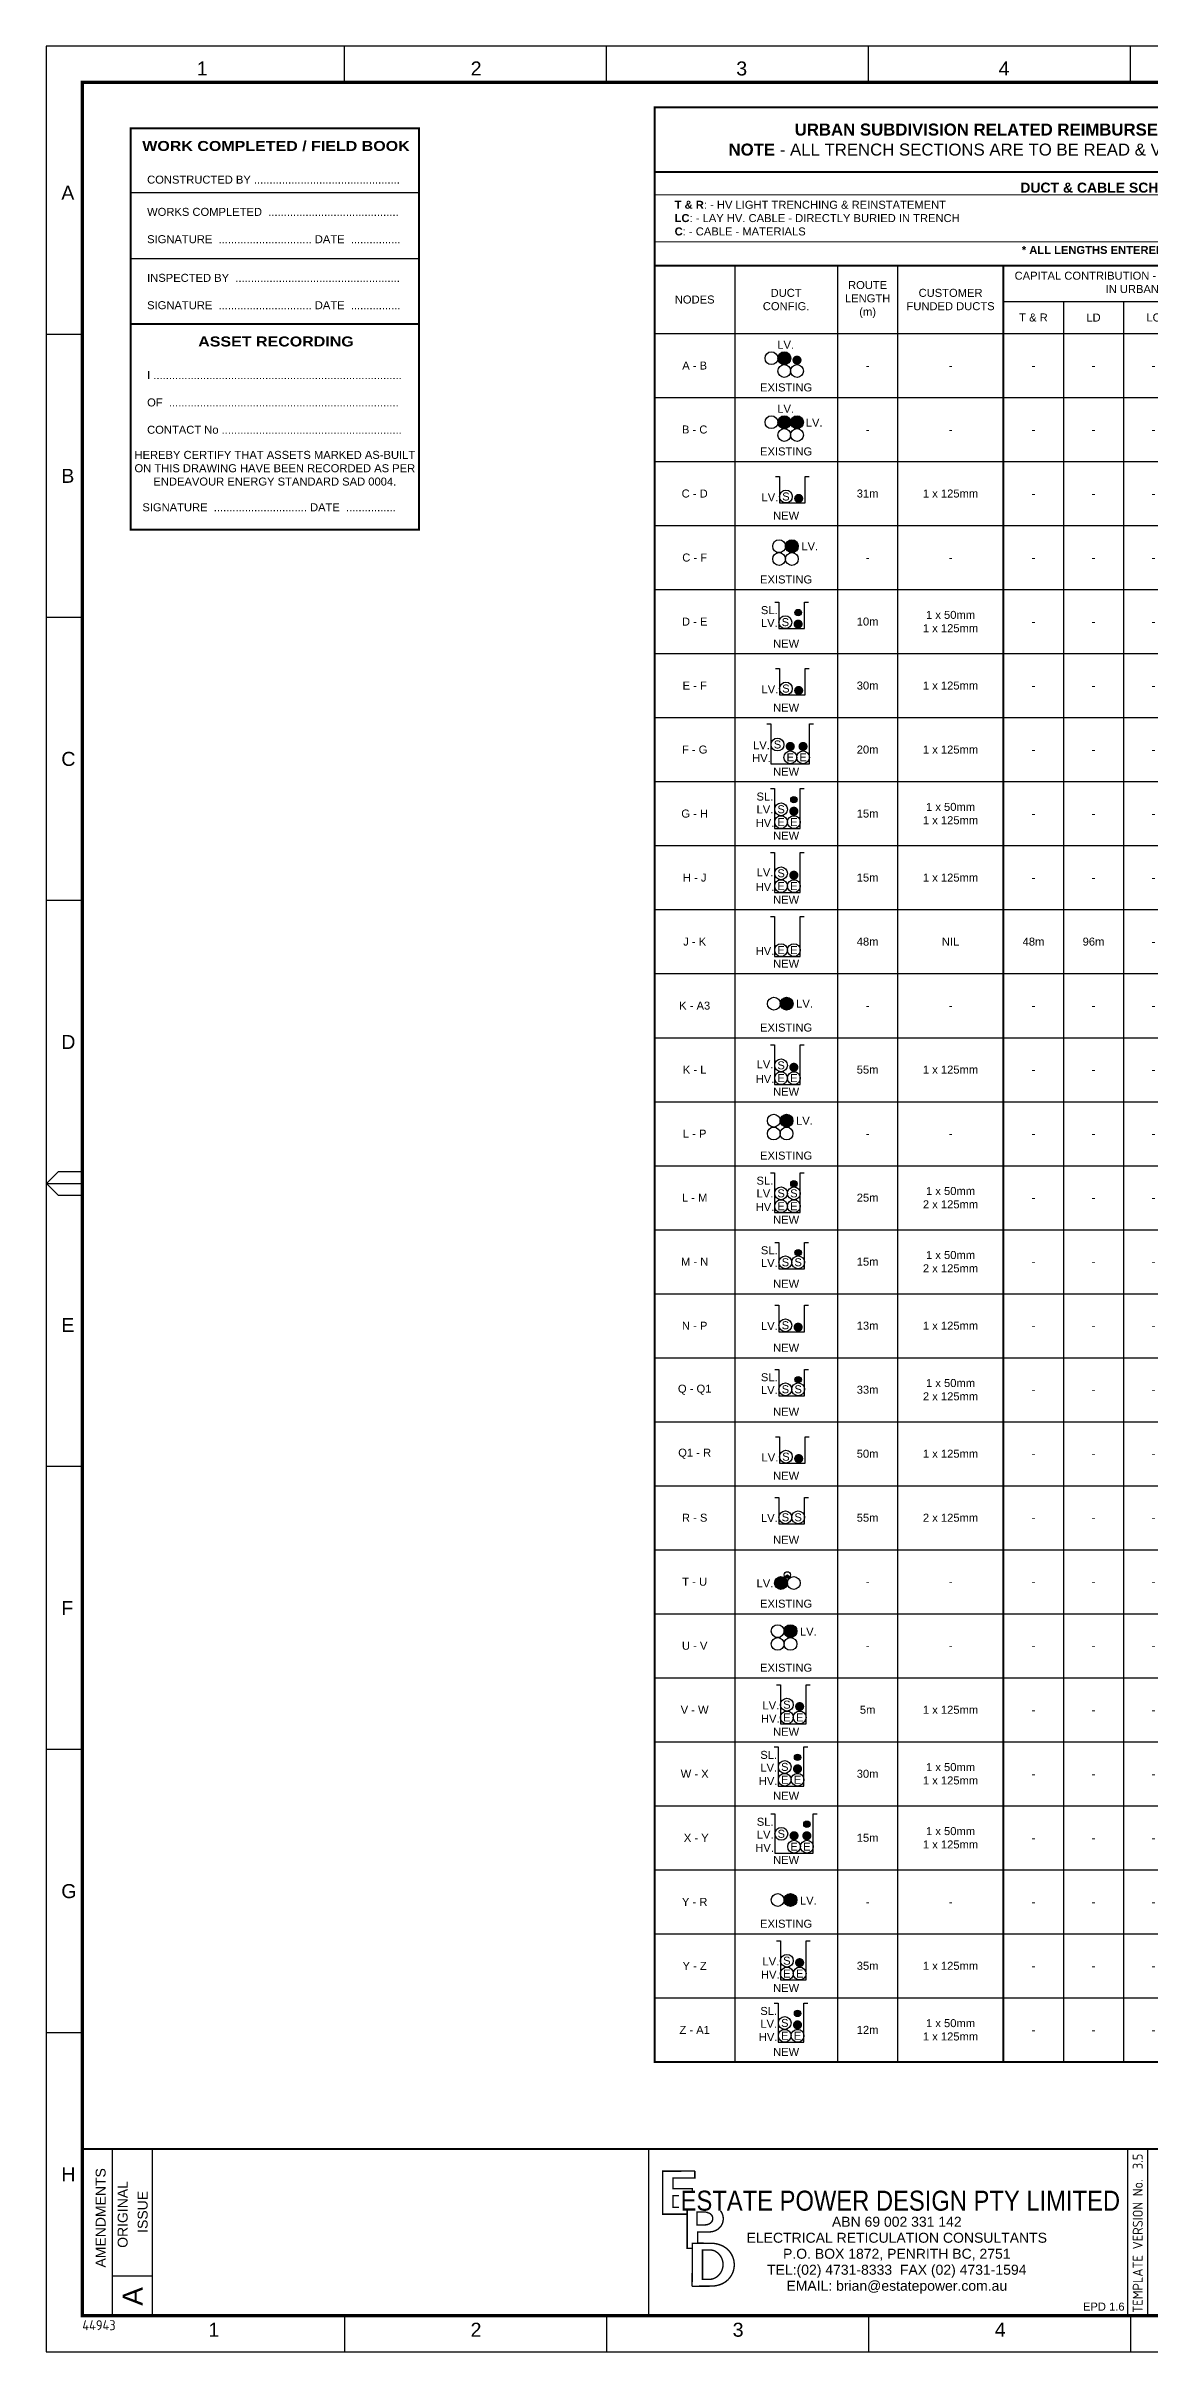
# Paper-space layout 'RETIC (2)' of a CAD drawing. Header units: metres. Extents: x -9 to 795, y -5 to 571.
# Drawn here: x -9 to 267, y -5 to 571 of the extents above; entities that cross this region are included whole.
import ezdxf
from ezdxf.enums import TextEntityAlignment as Align

# ---------------------------------------------------------------- set-up
doc = ezdxf.new("R2010")
doc.units = ezdxf.units.M
doc.header["$LTSCALE"] = 0.7
doc.layers.get('0').update_dxf_attribs({"color": 6})
for name, color, linetype in [('_User Miscellaneous3', 11, 'Continuous'), ('Notes', 7, 'Continuous'), ('SupportsUG_SP_EXT', 7, 'Continuous')]:
    doc.layers.add(name, color=color, linetype=linetype)
doc.layers.add('_User Miscellaneous5', color=7, linetype='Continuous', lineweight=35)
doc.styles.add('ARIAL', font='arial.ttf', dxfattribs={"height": 2})
doc.styles.add('iecISOCP', font='isocp.shx')
doc.styles.get("Standard").update_dxf_attribs({"font": 'arial.ttf'})
doc.styles.add('STYLE2', font='')
doc.styles.get('STYLE2').set_extended_font_data('Arial Black')

# ---------------------------------------------------------------- blocks, each defined once
blk = doc.blocks.new('A1_FRAME_TITLE')
at = {"layer": 'Notes', "linetype": 'Continuous'}
for p, q in [((74.51, 564.21), (74.51, 573.26)), ((140.02, 564.17), (140.02, 573.26)), ((205.53, 564.21), (205.53, 573.26)), ((271.04, 564.17), (271.04, 573.26)), ((9, 501.22), (-0.04, 501.22)), ((9, 430.47), (-0.04, 430.47)), ((9, 359.72), (-0.04, 359.72)), ((0.01, 288.97), (3.01, 291.97)), ((0.01, 288.97), (9, 288.97)), ((3.01, 285.97), (0.01, 288.97)), ((3.01, 291.97), (9, 291.97)), ((9, 285.97), (3.01, 285.97)), ((9, 218.22), (-0.04, 218.22)), ((9, 147.47), (-0.04, 147.47)), ((9, 76.72), (-0.04, 76.72)), ((74.51, 6.01), (74.51, -3.07)), ((140.02, 6.01), (140.02, -3.07)), ((205.53, 6.01), (205.53, -3.07)), ((271.04, 6.01), (271.04, -3.07))]:
    blk.add_line(p, q, dxfattribs=at)
at = {"layer": 'Notes', "color": 7, "linetype": 'Continuous'}
for p, q in [((16.58, 5.97), (16.58, 47.62)), ((26.58, 5.97), (26.58, 47.62)), ((275.29, 47.62), (275.29, 5.97)), ((16.58, 15.97), (26.58, 15.97))]:
    blk.add_line(p, q, dxfattribs=at)
blk.add_lwpolyline([(-0.04, -3.07), (804.15, -3.07), (804.15, 573.26), (-0.04, 573.26)], close=True, dxfattribs=at)
at = {"layer": 'Notes', "color": 7, "linetype": 'Continuous', "const_width": 0.8}
blk.add_lwpolyline([(9, 5.97), (795.11, 5.97), (795.11, 564.21), (9, 564.21)], close=True, dxfattribs=at)
at = {"layer": 'Notes', "color": 7, "linetype": 'Continuous', "const_width": 0.5, "flags": 128}
blk.add_lwpolyline([(9, 47.62), (795.11, 47.62)], dxfattribs=at)
at = {"layer": 'Notes', "color": 7}
blk.add_lwpolyline([(150.63, 47.62), (270.29, 47.62), (270.29, 5.97), (150.63, 5.97)], close=True, dxfattribs=at)
at = {"layer": 'Notes', "color": 7, "linetype": 'Continuous', "const_width": 0.35}
for points in [[(162.11, 42.12), (154.05, 42.1), (154.05, 31.35), (160.15, 31.35), (160.17, 32.07)], [(161.51, 37.22), (161.51, 37.71), (156.62, 37.71), (156.65, 40.38), (162.11, 40.38), (162.11, 42.12)], [(158.11, 33.08), (156.65, 33.09), (156.65, 35.95), (158.13, 35.96)], [(161.42, 13.34), (161.49, 22.8)], [(161.42, 13.34), (161.49, 22.8)]]:
    blk.add_lwpolyline(points, dxfattribs=at)
for points in [[(168.52, 32.19, -0.450066), (167.66, 27.46, -0.148283), (165.56, 26.92), (162.78, 26.87), (162.78, 24.09), (161.49, 24.09), (161.49, 22.8), (160.19, 22.8), (160.19, 32.19)], [(161.42, 13.34), (166.25, 13.37, 0.094119), (168.66, 13.84, 0.680737), (168.61, 23.61, 0.07457), (166.51, 24.08), (162.89, 24.11)]]:
    blk.add_lwpolyline(points, format="xyb", dxfattribs=at)
for points in [[(162.64, 31.9), (162.66, 28.65), (164.71, 28.68, 0.169964), (166.05, 29.16, 0.568878), (165.69, 31.6, 0.028232), (164.91, 31.87)], [(164.02, 15.07), (165.77, 15.07, 0.135336), (167.29, 15.49, 0.570377), (167.27, 22.06, 0.141047), (166.04, 22.38), (164.02, 22.38)]]:
    blk.add_lwpolyline(points, format="xyb", close=True, dxfattribs=at)
at = {"layer": 'Notes', "color": 7, "style": 'ARIAL'}
for s, p in [('1', (37.61, 565.92)), ('2', (106.07, 565.92)), ('3', (172.46, 565.92)), ('4', (238.04, 565.92)), ('A', (3.75, 534.85)), ('B', (3.75, 464.1)), ('C', (3.75, 393.35)), ('D', (3.75, 322.6)), ('E', (3.75, 251.85)), ('F', (3.75, 181.1)), ('G', (3.75, 110.35)), ('H', (3.75, 39.6)), ('1', (40.54, 0.72)), ('2', (106.05, 0.72)), ('3', (171.56, 0.72)), ('4', (237.07, 0.72))]:
    blk.add_text(s, height=3.5, dxfattribs=at).set_placement(p)
for s, height, p in [('AMENDMENTS', 2.5, (14.83, 18.02)), ('ORIGINAL', 2.5, (20.33, 22.94)), ('ISSUE', 2.5, (25.33, 26.69)), ('A', 5, (24.08, 8.47))]:
    blk.add_text(s, height=height, rotation=90, dxfattribs=at).set_placement(p)
at = {"layer": 'Notes', "color": 3, "style": 'iecISOCP'}
blk.add_text('TEMPLATE VERSION No.', height=2.5, rotation=90, dxfattribs=at).set_placement((272.82, 6.7), align=Align.MIDDLE_LEFT)
at = {"layer": 'Notes', "color": 7, "style": 'ARIAL'}
for s, p in [('ABN 69 002 331 142', (212.58, 28.21)), ('ELECTRICAL RETICULATION CONSULTANTS', (212.58, 24.21)), ('TEL:(02) 4731-8333  FAX (02) 4731-1594', (212.58, 16.21)), ('P.O. BOX 1872, PENRITH BC, 2751', (212.58, 20.21)), ('EMAIL: brian@estatepower.com.au', (212.58, 12.21))]:
    blk.add_text(s, height=2.5, rotation=360, dxfattribs=at).set_placement(p, align=Align.CENTER)
at = {"layer": 'Notes', "color": 7, "insert": (158.55, 37.23), "char_height": 5, "width": 182.4516, "attachment_point": 1, "rotation": 360, "style": 'ARIAL'}
blk.add_mtext('{\\W0.85;ESTATE POWER DESIGN PTY LIMITED}', dxfattribs=at)
at = {"layer": 'Notes', "color": 7, "insert": (269.52, 9.25), "char_height": 2, "width": 10.6241, "attachment_point": 3, "style": 'ARIAL'}
blk.add_mtext('EPD 1.6', dxfattribs=at)
at = {"layer": 'Notes', "color": 7}
blk.add_attdef('EPD_REF_NO', text='', height=5, dxfattribs=at).set_placement((760.12, 52.77), align=Align.CENTER)
at = {"layer": 'Notes', "color": 3, "style": 'iecISOCP', "flags": 8}
blk.add_attdef('VERSION_NO', text='', height=2.5, rotation=90, dxfattribs=at).set_placement((272.82, 44.54), align=Align.MIDDLE_CENTER)
at = {"layer": 'Notes', "color": 7, "style": 'ARIAL'}
for tag, p in [('CAP_NO', (483.94, 43.46)), ('IE_NUM', (483.8, 37.81)), ('REF_No_1', (306, 32.31)), ('REF_1', (327.55, 32.31)), ('GEN_WO', (412.46, 31.76)), ('HV_SWITCH', (484.22, 32.16)), ('REF_No_2', (306, 26.31)), ('REF_2', (327.55, 26.31)), ('OH_WO', (412.46, 25.81)), ('UBD_REF', (483.8, 25.83)), ('REF_No_3', (306, 20.31)), ('REF_3', (327.55, 20.31)), ('UG_WO', (412.46, 20.05)), ('GIS_MAP_No', (483.8, 20.04)), ('REF_No_4', (306, 14.31)), ('REF_4', (327.55, 14.31)), ('SUB_WO', (412.46, 13.81)), ('HV_OP_DIAG', (484.08, 14.2)), ('LGA', (483.7, 7.78))]:
    blk.add_attdef(tag, p, '', height=2, dxfattribs=at)
at = {"layer": 'Notes', "color": 7, "style": 'ARIAL', "width": 1.1}
for tag, p in [('T1', (655.13, 39.47)), ('T2', (655.13, 34.35)), ('T3', (655.13, 28.92)), ('T4', (655.13, 23.66)), ('T5', (655.13, 18.23)), ('T6', (655.13, 12.97))]:
    blk.add_attdef(tag, text='', height=3.5, dxfattribs=at).set_placement(p, align=Align.CENTER)
at = {"layer": 'Notes', "color": 7, "style": 'ARIAL'}
for tag, height, p in [('scale', 2, (538.51, 33.27)), ('DRAWN', 2, (538.51, 24.93)), ('REV', 5, (790.81, 17.1)), ('CHD', 2, (538.51, 8.93)), ('DESIGN', 2, (576.37, 9.15))]:
    blk.add_attdef(tag, text='', height=height, dxfattribs=at).set_placement(p, align=Align.CENTER)
blk.add_attdef('NUM', text='', height=7, dxfattribs=at).set_placement((763.12, 20.12), align=Align.MIDDLE_CENTER)
for tag, p in [('NS', (762.87, 8.12)), ('SHTS', (774.68, 8.12))]:
    blk.add_attdef(tag, text='', height=2, dxfattribs=at).set_placement(p, align=Align.MIDDLE)
at = {"layer": 'Notes', "style": 'iecISOCP'}
blk.add_attdef('ExportID', (9.02, 2.35), '', height=2.5, dxfattribs=at)
at = {"layer": 'Notes', "style": 'iecISOCP', "flags": 1}
for tag, p in [('ProjectType', (14.12, -26.84)), ('ProjectNumber', (23.5, -26.86)), ('DrawingNumber', (35.46, -26.85)), ('ProjectDescription', (47.51, -26.87)), ('ExportDate', (60.23, -26.83)), ('ExportUserName', (69.1, -26.84)), ('DesignerCompanyName', (81.43, -26.84)), ('ExportAreaOfInterest', (97.04, -26.86)), ('GIS_SUCCESS', (111.94, -26.82)), ('CAD_SUCCESS', (121.73, -26.83)), ('DEPOTCODE', (132.05, -26.92)), ('ExportCategories', (140.02, -26.84)), ('Comments', (154.33, -26.93)), ('EPD_-_VERSION_1.5', (161.74, -26.93))]:
    blk.add_attdef(tag, p, '', height=1, dxfattribs=at)
blk = doc.blocks.new('A$C274A1714')
at = {"color": 7}
for p, q in [((11.87, -27.87), (83.87, -27.87)), ((11.87, -44.36), (83.87, -44.36))]:
    blk.add_line(p, q, dxfattribs=at)
at = {"color": 7, "const_width": 0.5}
blk.add_lwpolyline([(11.87, -61.46), (11.87, -11.87), (83.87, -11.87), (83.87, -60.73)], dxfattribs=at)
blk.add_lwpolyline([(83.87, -60.73), (83.87, -112.17), (11.87, -112.17), (11.87, -60.73)], close=True, dxfattribs=at)
at = {"color": 7, "style": 'STYLE2'}
for s, p in [('WORK COMPLETED / FIELD BOOK', (48.16, -16.27)), ('ASSET RECORDING', (48.16, -65.13))]:
    blk.add_text(s, height=2.5, dxfattribs=at).set_placement(p, align=Align.MIDDLE_CENTER)
at = {"color": 7, "style": 'ARIAL'}
for s, p in [('CONSTRUCTED BY ...............................................', (15.95, -25.68)), ('WORKS COMPLETED  ..........................................', (15.95, -33.74)), ('SIGNATURE  .............................. DATE  ................', (15.95, -40.57)), ('INSPECTED BY  .....................................................  ', (15.95, -50.23)), ('SIGNATURE  .............................. DATE  ................', (15.95, -57.07)), ('I ................................................................................', (15.95, -74.54)), ('OF  ..........................................................................', (15.95, -81.37)), ('CONTACT No ..........................................................', (15.95, -88.2)), ('SIGNATURE  .............................. DATE  ................', (14.76, -107.58))]:
    blk.add_text(s, height=2, dxfattribs=at).set_placement(p)
at = {"color": 7, "insert": (47.87, -96.83), "char_height": 2, "width": 72.0478, "attachment_point": 5, "style": 'ARIAL'}
blk.add_mtext('HEREBY CERTIFY THAT ASSETS MARKED AS-BUILT ON THIS DRAWING HAVE BEEN RECORDED AS PER ENDEAVOUR ENERGY STANDARD SAD 0004. ', dxfattribs=at)
blk = doc.blocks.new('*U92')
blk.add_circle((0, 0.8), 0.8)
blk = doc.blocks.new('*U96')
at = {"ltscale": 0.75, "const_width": 0.569, "flags": 128}
blk.add_lwpolyline([(-0.29, 0.56, 1), (0.28, 0.56, 1)], format="xyb", close=True, dxfattribs=at)
blk = doc.blocks.new('CABLE_LARGE_NEW')
h = blk.add_hatch(color=256)
edge = h.paths.add_edge_path()
edge.add_arc((0, 0.8), 0.8, 0, 360)
blk.add_circle((0, 0.8), 0.8)
for tag, flags, p in [('COND_CODE', 9, (1.5, 0)), ('STATE', 9, (1.5, -0.4)), ('XSECT_SIZE', 9, (1.5, -0.6)), ('OWNED_BY', 9, (1.5, -1)), ('OPERATED_BY', 9, (1.5, -1.2)), ('Z', 1, (1.5, -1.6)), ('FB_REFERENCE', 9, (1.5, -0.2)), ('NOTES', 9, (1.5, -0.8)), ('MAINTAINED_BY', 9, (1.5, -1.4))]:
    blk.add_attdef(tag, text='', height=0.2, dxfattribs=dict(flags=flags)).set_placement(p, align=Align.MIDDLE_LEFT)
blk = doc.blocks.new('*U97')
blk.add_circle((0, 0.8), 0.8)
blk.add_blockref('CABLE_LARGE_NEW', (0, 0))
blk = doc.blocks.new('*U93')
blk.add_circle((0, 0.8), 0.8)
at = {"insert": (0, 0.8), "char_height": 1, "attachment_point": 5, "style": 'ARIAL'}
blk.add_mtext_dynamic_manual_height_columns('S', width=1.0176, gutter_width=10, heights=[0], dxfattribs=at)
blk = doc.blocks.new('DUCT_50_NEW')
blk.add_circle((0, 0.4), 0.4)
at = {"flags": 1}
blk.add_attdef('Z', (0, 0), '', height=0.2, dxfattribs=at)
at = {"flags": 9}
for tag, p in [('DUCT_CODE', (0, 0)), ('XSECT_TYPE', (0, -0.2)), ('STATE', (0, -0.6)), ('OWNED_BY', (0, -1.01)), ('OPERATED_BY', (0, -1.21)), ('FB_REFERENCE', (0, -0.4)), ('NOTES', (0, -0.8)), ('MAINTAINED_BY', (0, -1.42))]:
    blk.add_attdef(tag, text='', height=0.2, dxfattribs=at).set_placement(p, align=Align.MIDDLE_LEFT)
blk = doc.blocks.new('CABLE_SMALL_NEW')
h = blk.add_hatch(color=256)
edge = h.paths.add_edge_path()
edge.add_arc((0, 0.4), 0.4, 0, 360)
blk.add_circle((0, 0.4), 0.4)
for tag, flags, p in [('COND_CODE', 9, (1.5, 0)), ('STATE', 9, (1.5, -0.4)), ('XSECT_SIZE', 9, (1.5, -0.6)), ('OWNED_BY', 9, (1.5, -1)), ('OPERATED_BY', 9, (1.5, -1.2)), ('Z', 1, (1.5, -1.6)), ('FB_REFERENCE', 9, (1.5, -0.2)), ('NOTES', 9, (1.5, -0.8)), ('MAINTAINED_BY', 9, (1.5, -1.4))]:
    blk.add_attdef(tag, text='', height=0.2, dxfattribs=dict(flags=flags)).set_placement(p, align=Align.MIDDLE_LEFT)
blk = doc.blocks.new('*U95')
for name in ['DUCT_50_NEW', 'CABLE_SMALL_NEW']:
    blk.add_blockref(name, (0, 0))
blk = doc.blocks.new('*U109')
blk.add_circle((0, 0.8), 0.8)
at = {"insert": (0, 0.8), "char_height": 1, "attachment_point": 5, "style": 'ARIAL'}
blk.add_mtext_dynamic_manual_height_columns('E', width=1.8498, gutter_width=10, heights=[0], dxfattribs=at)
blk = doc.blocks.new('*U98')
blk.add_blockref('DUCT_50_NEW', (0, 0))
at = {"xscale": 0.5, "yscale": 0.5, "zscale": 0.5}
blk.add_blockref('CABLE_SMALL_NEW', (0, 0), dxfattribs=at)
blk = doc.blocks.new('*T127')
at = {"layer": '_User Miscellaneous5', "color": 0, "linetype": 'ByBlock', "lineweight": -2, "ltscale": 0.5, "transparency": 16777216}
for p, q in [((0, 0), (240.19, 0)), ((0, 0), (0, -16.21)), ((240.19, 0), (240.19, -16.21)), ((0, -39.58), (0, -488.57)), ((20, -39.58), (20, -488.57)), ((45.73, -39.58), (45.73, -488.57)), ((60.73, -39.58), (60.73, -488.57)), ((87.19, -39.58), (87.19, -488.57)), ((177.19, -39.58), (177.19, -488.57)), ((207.19, -39.58), (207.19, -488.57)), ((240.19, -39.58), (240.19, -488.57)), ((87.19, -48.57), (177.19, -48.57)), ((102.19, -48.57), (102.19, -488.57)), ((117.19, -48.57), (117.19, -488.57)), ((132.19, -48.57), (132.19, -488.57)), ((147.19, -48.57), (147.19, -488.57)), ((162.19, -48.57), (162.19, -488.57)), ((0, -56.57), (240.19, -56.57)), ((0, -72.57), (240.19, -72.57)), ((0, -88.57), (240.19, -88.57)), ((0, -104.57), (240.19, -104.57)), ((0, -120.57), (240.19, -120.57)), ((0, -136.57), (240.19, -136.57)), ((0, -152.57), (240.19, -152.57)), ((0, -168.57), (240.19, -168.57)), ((0, -184.57), (240.19, -184.57)), ((0, -200.57), (240.19, -200.57)), ((0, -216.57), (240.19, -216.57)), ((0, -232.57), (240.19, -232.57)), ((0, -248.57), (240.19, -248.57)), ((0, -264.57), (240.19, -264.57)), ((0, -280.57), (240.19, -280.57)), ((0, -296.57), (240.19, -296.57)), ((0, -312.57), (240.19, -312.57)), ((0, -328.57), (240.19, -328.57)), ((0, -344.57), (240.19, -344.57)), ((0, -360.57), (240.19, -360.57)), ((0, -376.57), (240.19, -376.57)), ((0, -392.57), (240.19, -392.57)), ((0, -408.57), (240.19, -408.57)), ((0, -424.57), (240.19, -424.57)), ((0, -440.57), (240.19, -440.57)), ((0, -456.57), (240.19, -456.57)), ((0, -472.57), (240.19, -472.57)), ((0, -488.57), (240.19, -488.57))]:
    blk.add_line(p, q, dxfattribs=at)
at = {"layer": 'Defpoints', "color": 8, "linetype": 'ByBlock', "lineweight": 0, "ltscale": 0.5, "transparency": 16777216}
for p, q in [((0, -16.21), (240.19, -16.21)), ((0, -16.21), (0, -39.58)), ((240.19, -16.21), (240.19, -39.58)), ((0, -21.88), (240.19, -21.88)), ((132.19, -21.88), (132.19, -33.68)), ((0, -33.68), (240.19, -33.68)), ((0, -39.58), (240.19, -39.58))]:
    blk.add_line(p, q, dxfattribs=at)
at = {"layer": '_User Miscellaneous5', "color": 7, "ltscale": 0.5, "transparency": 16777216}
for s, insert, char_height, width, attachment_point in [('{\\fArial|b1|i0|c0|p34;URBAN SUBDIVISION RELATED REIMBURSEMENT - DUCT & HV. CABLE SCHEDULE \\PNOTE} - ALL TRENCH SECTIONS ARE TO BE READ & VIEWED FROM NODE TO NODE AS NOMINATED.', (120.1, -8.11), 3, 237.1926, 5), ('{\\fArial|b1|i0|c0|p34;DUCT & CABLE SCHEDULE CODE}', (120.1, -21.38), 2.5, 239.1926, 8), ('{\\fArial|b1|i0|c0|p34;T & R}: - HV LIGHT TRENCHING & REINSTATEMENT                   \\P{\\fArial|b1|i0|c0|p34;LC}: - LAY HV. CABLE - DIRECTLY BURIED IN TRENCH\\P{\\fArial|b1|i0|c0|p34;C}: - CABLE - MATERIALS ', (5, -23.38), 2, 122.1926, 1), ('{\\fArial|b1|i0|c0|p34;LD}: - LAY HV. 125mm DUCTS IN TRENCH  \\P{\\fArial|b1|i0|c0|p34;PC:} - LAY CABLE - PULL CABLE THROUGH DUCTS\\P{\\fArial|b1|i0|c0|p34;D}: - LAY HV. DUCT IN SL/LV TRENCH', (133.69, -23.38), 2, 105, 1), ('{\\fArial|b1|i0|c0|p34;* ALL LENGTHS ENTERED IN METRES (m)}', (120.1, -34.68), 2, 238.1926, 2), ('DUCT\\PCONFIG.', (32.86, -48.08), 2, 22.7288, 5), ('ROUTE\\PLENGTH\\P(m)', (53.23, -48.08), 2, 12, 5), ('CUSTOMER FUNDED DUCTS', (73.96, -48.08), 2, 23.4638, 5), ('CAPITAL CONTRIBUTION - HV CABLE & DUCT CONSTRUCTION IN URBAN SUBDIVISIONS (m)', (132.19, -44.08), 2, 87, 5), ('OTHER DUCT REIMBURSEMENT\\P(m) x ($)', (192.19, -48.08), 2, 27, 5), ('EXISTING DUCT USAGE\\P(m) x ($)', (223.69, -48.08), 2, 30, 5), ('NODES', (10, -48.08), 2, 17, 5), ('T & R', (94.69, -52.57), 2, 12, 5), ('LD', (109.69, -52.57), 2, 12, 5), ('LC', (124.69, -52.57), 2, 12, 5), ('PC', (139.69, -52.57), 2, 12, 5), ('C', (154.69, -52.57), 2, 12, 5), ('D', (169.69, -52.57), 2, 12, 5), ('NIL.\\PDEV. FUNDED\\PURS 17795\\PDRG. 501451', (223.69, -64.57), 2, 27, 5), ('A - B', (10, -64.57), 2, 14, 5), ('EXISTING', (32.86, -71.07), 2, 19.7288, 8), ('-', (53.23, -64.57), 2, 9, 5), ('-', (73.96, -64.57), 2, 20.4638, 5), ('-', (94.69, -64.57), 2, 12, 5), ('-', (109.69, -64.57), 2, 12, 5), ('-', (124.69, -64.57), 2, 12, 5), ('-', (139.69, -64.57), 2, 12, 5), ('-', (154.69, -64.57), 2, 12, 5), ('-', (169.69, -64.57), 2, 12, 5), ('-', (192.19, -64.57), 2, 27, 5), ('NIL.\\PDEV. FUNDED\\PURS 17795\\PDRG. 501451', (223.69, -80.57), 2, 27, 5), ('B - C', (10, -80.57), 2, 14, 5), ('EXISTING', (32.86, -87.07), 2, 19.7288, 8), ('-', (53.23, -80.57), 2, 9, 5), ('-', (73.96, -80.57), 2, 20.4638, 5), ('-', (94.69, -80.57), 2, 12, 5), ('-', (109.69, -80.57), 2, 12, 5), ('-', (124.69, -80.57), 2, 12, 5), ('-', (139.69, -80.57), 2, 12, 5), ('-', (154.69, -80.57), 2, 12, 5), ('-', (169.69, -80.57), 2, 12, 5), ('-', (192.19, -80.57), 2, 27, 5), ('C - D', (10, -96.57), 2, 14, 5), ('31m', (53.23, -96.57), 2, 9, 5), ('1 x 125mm', (73.96, -96.57), 2, 20.4638, 5), ('-', (94.69, -96.57), 2, 12, 5), ('-', (109.69, -96.57), 2, 12, 5), ('-', (124.69, -96.57), 2, 12, 5), ('-', (139.69, -96.57), 2, 12, 5), ('-', (154.69, -96.57), 2, 12, 5), ('-', (169.69, -96.57), 2, 12, 5), ('-', (192.19, -96.57), 2, 27, 5), ('-', (223.69, -96.57), 2, 27, 5), ('NEW', (32.86, -103.07), 2, 19.7288, 8), ('NIL.\\PDEV. INSTALLED &\\PFUNDED UNDER\\PCIVIL WORKS.', (223.69, -112.57), 2, 27, 5), ('C - F', (10, -112.57), 2, 14, 5), ('-', (53.23, -112.57), 2, 9, 5), ('-', (73.96, -112.57), 2, 20.4638, 5), ('-', (94.69, -112.57), 2, 12, 5), ('-', (109.69, -112.57), 2, 12, 5), ('-', (124.69, -112.57), 2, 12, 5), ('-', (139.69, -112.57), 2, 12, 5), ('-', (154.69, -112.57), 2, 12, 5), ('-', (169.69, -112.57), 2, 12, 5), ('-', (192.19, -112.57), 2, 27, 5), ('EXISTING', (32.86, -119.07), 2, 19.7288, 8), ('1 x 50mm\\P1 x 125mm', (73.96, -128.57), 2, 20.4638, 5), ('D - E', (10, -128.57), 2, 14, 5), ('10m', (53.23, -128.57), 2, 9, 5), ('-', (94.69, -128.57), 2, 12, 5), ('-', (109.69, -128.57), 2, 12, 5), ('-', (124.69, -128.57), 2, 12, 5), ('-', (139.69, -128.57), 2, 12, 5), ('-', (154.69, -128.57), 2, 12, 5), ('-', (169.69, -128.57), 2, 12, 5), ('-', (192.19, -128.57), 2, 27, 5), ('-', (223.69, -128.57), 2, 27, 5), ('NEW', (32.86, -135.07), 2, 19.7288, 8), ('E - F', (10, -144.57), 2, 14, 5), ('30m', (53.23, -144.57), 2, 9, 5), ('1 x 125mm', (73.96, -144.57), 2, 20.4638, 5), ('NEW', (32.86, -151.07), 2, 19.7288, 8), ('-', (94.69, -144.57), 2, 12, 5), ('-', (109.69, -144.57), 2, 12, 5), ('-', (124.69, -144.57), 2, 12, 5), ('-', (139.69, -144.57), 2, 12, 5), ('-', (154.69, -144.57), 2, 12, 5), ('-', (169.69, -144.57), 2, 12, 5), ('-', (192.19, -144.57), 2, 27, 5), ('-', (223.69, -144.57), 2, 27, 5), ('F - G', (10, -160.57), 2, 14, 5), ('20m', (53.23, -160.57), 2, 9, 5), ('1 x 125mm', (73.96, -160.57), 2, 20.4638, 5), ('-', (94.69, -160.57), 2, 12, 5), ('-', (109.69, -160.57), 2, 12, 5), ('-', (124.69, -160.57), 2, 12, 5), ('-', (139.69, -160.57), 2, 12, 5), ('-', (154.69, -160.57), 2, 12, 5), ('40m', (169.69, -160.57), 2, 12, 5), ('-', (192.19, -160.57), 2, 27, 5), ('-', (223.69, -160.57), 2, 27, 5), ('NEW', (32.86, -167.07), 2, 19.7288, 8), ('G - H', (10, -176.57), 2, 14, 5), ('15m', (53.23, -176.57), 2, 9, 5), ('1 x 50mm\\P1 x 125mm', (73.96, -176.57), 2, 20.4638, 5), ('-', (94.69, -176.57), 2, 12, 5), ('-', (109.69, -176.57), 2, 12, 5), ('-', (124.69, -176.57), 2, 12, 5), ('-', (139.69, -176.57), 2, 12, 5), ('-', (154.69, -176.57), 2, 12, 5), ('30m', (169.69, -176.57), 2, 12, 5), ('-', (192.19, -176.57), 2, 27, 5), ('-', (223.69, -176.57), 2, 27, 5), ('NEW', (32.86, -183.07), 2, 19.7288, 8), ('H - J', (10, -192.57), 2, 14, 5), ('15m', (53.23, -192.57), 2, 9, 5), ('1 x 125mm', (73.96, -192.57), 2, 20.4638, 5), ('-', (94.69, -192.57), 2, 12, 5), ('-', (109.69, -192.57), 2, 12, 5), ('-', (124.69, -192.57), 2, 12, 5), ('-', (139.69, -192.57), 2, 12, 5), ('-', (154.69, -192.57), 2, 12, 5), ('30m', (169.69, -192.57), 2, 12, 5), ('-', (192.19, -192.57), 2, 27, 5), ('-', (223.69, -192.57), 2, 27, 5), ('NEW', (32.86, -199.07), 2, 19.7288, 8), ('J - K', (10, -208.57), 2, 14, 5), ('NEW', (32.86, -215.07), 2, 19.7288, 8), ('48m', (53.23, -208.57), 2, 9, 5), ('NIL', (73.96, -208.57), 2, 20.4638, 5), ('48m', (94.69, -208.57), 2, 12, 5), ('96m', (109.69, -208.57), 2, 12, 5), ('-', (124.69, -208.57), 2, 12, 5), ('-', (139.69, -208.57), 2, 12, 5), ('-', (154.69, -208.57), 2, 12, 5), ('-', (169.69, -208.57), 2, 12, 5), ('-', (192.19, -208.57), 2, 27, 5), ('-', (223.69, -208.57), 2, 27, 5), ('NIL.\\PDEV. INSTALLED &\\PFUNDED UNDER\\PCIVIL WORKS.', (223.69, -224.57), 2, 27, 5), ('K - A3', (10, -224.57), 2, 14, 5), ('-', (53.23, -224.57), 2, 9, 5), ('-', (73.96, -224.57), 2, 20.4638, 5), ('-', (94.69, -224.57), 2, 12, 5), ('-', (109.69, -224.57), 2, 12, 5), ('-', (124.69, -224.57), 2, 12, 5), ('-', (139.69, -224.57), 2, 12, 5), ('-', (154.69, -224.57), 2, 12, 5), ('-', (169.69, -224.57), 2, 12, 5), ('-', (192.19, -224.57), 2, 27, 5), ('EXISTING', (32.86, -231.07), 2, 19.7288, 8), ('K - L', (10, -240.57), 2, 14, 5), ('55m', (53.23, -240.57), 2, 9, 5), ('1 x 125mm', (73.96, -240.57), 2, 20.4638, 5), ('-', (94.69, -240.57), 2, 12, 5), ('-', (109.69, -240.57), 2, 12, 5), ('-', (124.69, -240.57), 2, 12, 5), ('-', (139.69, -240.57), 2, 12, 5), ('-', (154.69, -240.57), 2, 12, 5), ('110m', (169.69, -240.57), 2, 12, 5), ('-', (192.19, -240.57), 2, 27, 5), ('-', (223.69, -240.57), 2, 27, 5), ('NEW', (32.86, -247.07), 2, 19.7288, 8), ('NIL.\\PDEV. INSTALLED &\\PFUNDED UNDER\\PCIVIL WORKS.', (223.69, -256.57), 2, 27, 5), ('L - P', (10, -256.57), 2, 14, 5), ('-', (53.23, -256.57), 2, 9, 5), ('-', (73.96, -256.57), 2, 20.4638, 5), ('-', (94.69, -256.57), 2, 12, 5), ('-', (109.69, -256.57), 2, 12, 5), ('-', (124.69, -256.57), 2, 12, 5), ('-', (139.69, -256.57), 2, 12, 5), ('-', (154.69, -256.57), 2, 12, 5), ('-', (169.69, -256.57), 2, 12, 5), ('-', (192.19, -256.57), 2, 27, 5), ('EXISTING', (32.86, -263.07), 2, 19.7288, 8), ('1 x 50mm\\P2 x 125mm', (73.96, -272.57), 2, 20.4638, 5), ('L - M', (10, -272.57), 2, 14, 5), ('25m', (53.23, -272.57), 2, 9, 5), ('-', (94.69, -272.57), 2, 12, 5), ('-', (109.69, -272.57), 2, 12, 5), ('-', (124.69, -272.57), 2, 12, 5), ('-', (139.69, -272.57), 2, 12, 5), ('-', (154.69, -272.57), 2, 12, 5), ('50m', (169.69, -272.57), 2, 12, 5), ('-', (192.19, -272.57), 2, 27, 5), ('-', (223.69, -272.57), 2, 27, 5), ('NEW', (32.86, -279.07), 2, 19.7288, 8), ('M - N', (10, -288.57), 2, 14, 5), ('15m', (53.23, -288.57), 2, 9, 5), ('1 x 50mm\\P2 x 125mm', (73.96, -288.57), 2, 20.4638, 5), ('NEW', (32.86, -295.07), 2, 19.7288, 8), ('-', (94.69, -288.57), 2, 12, 5), ('-', (109.69, -288.57), 2, 12, 5), ('-', (124.69, -288.57), 2, 12, 5), ('-', (139.69, -288.57), 2, 12, 5), ('-', (154.69, -288.57), 2, 12, 5), ('-', (169.69, -288.57), 2, 12, 5), ('-', (192.19, -288.57), 2, 27, 5), ('-', (223.69, -288.57), 2, 27, 5), ('N - P', (10, -304.57), 2, 14, 5), ('13m', (53.23, -304.57), 2, 9, 5), ('1 x 125mm', (73.96, -304.57), 2, 20.4638, 5), ('-', (94.69, -304.57), 2, 12, 5), ('-', (109.69, -304.57), 2, 12, 5), ('-', (124.69, -304.57), 2, 12, 5), ('-', (139.69, -304.57), 2, 12, 5), ('-', (154.69, -304.57), 2, 12, 5), ('-', (169.69, -304.57), 2, 12, 5), ('-', (192.19, -304.57), 2, 27, 5), ('-', (223.69, -304.57), 2, 27, 5), ('NEW', (32.86, -311.07), 2, 19.7288, 8), ('Q - Q1', (10, -320.57), 2, 14, 5), ('33m', (53.23, -320.57), 2, 9, 5), ('1 x 50mm\\P2 x 125mm', (73.96, -320.57), 2, 20.4638, 5), ('-', (94.69, -320.57), 2, 12, 5), ('-', (109.69, -320.57), 2, 12, 5), ('-', (124.69, -320.57), 2, 12, 5), ('-', (139.69, -320.57), 2, 12, 5), ('-', (154.69, -320.57), 2, 12, 5), ('-', (169.69, -320.57), 2, 12, 5), ('-', (192.19, -320.57), 2, 27, 5), ('-', (223.69, -320.57), 2, 27, 5), ('NEW', (32.86, -327.07), 2, 19.7288, 8), ('Q1 - R', (10, -336.57), 2, 14, 5), ('50m', (53.23, -336.57), 2, 9, 5), ('1 x 125mm', (73.96, -336.57), 2, 20.4638, 5), ('-', (94.69, -336.57), 2, 12, 5), ('-', (109.69, -336.57), 2, 12, 5), ('-', (124.69, -336.57), 2, 12, 5), ('-', (139.69, -336.57), 2, 12, 5), ('-', (154.69, -336.57), 2, 12, 5), ('-', (169.69, -336.57), 2, 12, 5), ('-', (192.19, -336.57), 2, 27, 5), ('-', (223.69, -336.57), 2, 27, 5), ('NEW', (32.86, -343.07), 2, 19.7288, 8), ('R - S', (10, -352.57), 2, 14, 5), ('55m', (53.23, -352.57), 2, 9, 5), ('2 x 125mm', (73.96, -352.57), 2, 20.4638, 5), ('NEW', (32.86, -359.07), 2, 19.7288, 8), ('-', (94.69, -352.57), 2, 12, 5), ('-', (109.69, -352.57), 2, 12, 5), ('-', (124.69, -352.57), 2, 12, 5), ('-', (139.69, -352.57), 2, 12, 5), ('-', (154.69, -352.57), 2, 12, 5), ('-', (169.69, -352.57), 2, 12, 5), ('-', (192.19, -352.57), 2, 27, 5), ('-', (223.69, -352.57), 2, 27, 5), ('NIL.\\PDEV. FUNDED\\PURS 17795\\PDRG. 501451', (223.69, -368.57), 2, 27, 5), ('T - U', (10, -368.57), 2, 14, 5), ('-', (53.23, -368.57), 2, 9, 5), ('-', (73.96, -368.57), 2, 20.4638, 5), ('-', (94.69, -368.57), 2, 12, 5), ('-', (109.69, -368.57), 2, 12, 5), ('-', (124.69, -368.57), 2, 12, 5), ('-', (139.69, -368.57), 2, 12, 5), ('-', (154.69, -368.57), 2, 12, 5), ('-', (169.69, -368.57), 2, 12, 5), ('-', (192.19, -368.57), 2, 27, 5), ('EXISTING', (32.86, -375.07), 2, 19.7288, 8), ('NIL.\\PDEV. FUNDED\\PURS 17795\\PDRG. 501451', (223.69, -384.57), 2, 27, 5), ('U - V', (10, -384.57), 2, 14, 5), ('-', (53.23, -384.57), 2, 9, 5), ('-', (73.96, -384.57), 2, 20.4638, 5), ('-', (94.69, -384.57), 2, 12, 5), ('-', (109.69, -384.57), 2, 12, 5), ('-', (124.69, -384.57), 2, 12, 5), ('-', (139.69, -384.57), 2, 12, 5), ('-', (154.69, -384.57), 2, 12, 5), ('-', (169.69, -384.57), 2, 12, 5), ('-', (192.19, -384.57), 2, 27, 5), ('EXISTING', (32.86, -391.07), 2, 19.7288, 8), ('V - W', (10, -400.57), 2, 14, 5), ('5m', (53.23, -400.57), 2, 9, 5), ('1 x 125mm', (73.96, -400.57), 2, 20.4638, 5), ('-', (94.69, -400.57), 2, 12, 5), ('-', (109.69, -400.57), 2, 12, 5), ('-', (124.69, -400.57), 2, 12, 5), ('-', (139.69, -400.57), 2, 12, 5), ('-', (154.69, -400.57), 2, 12, 5), ('10m', (169.69, -400.57), 2, 12, 5), ('-', (192.19, -400.57), 2, 27, 5), ('-', (223.69, -400.57), 2, 27, 5), ('NEW', (32.86, -407.07), 2, 19.7288, 8), ('1 x 50mm\\P1 x 125mm', (73.96, -416.57), 2, 20.4638, 5), ('W - X', (10, -416.57), 2, 14, 5), ('30m', (53.23, -416.57), 2, 9, 5), ('-', (94.69, -416.57), 2, 12, 5), ('-', (109.69, -416.57), 2, 12, 5), ('-', (124.69, -416.57), 2, 12, 5), ('-', (139.69, -416.57), 2, 12, 5), ('-', (154.69, -416.57), 2, 12, 5), ('60m', (169.69, -416.57), 2, 12, 5), ('-', (192.19, -416.57), 2, 27, 5), ('-', (223.69, -416.57), 2, 27, 5), ('NEW', (32.86, -423.07), 2, 19.7288, 8), (' X - Y', (10, -432.57), 2, 14, 5), ('15m', (53.23, -432.57), 2, 9, 5), ('1 x 50mm\\P1 x 125mm', (73.96, -432.57), 2, 20.4638, 5), ('30m', (169.69, -432.57), 2, 12, 5), ('NEW', (32.86, -439.07), 2, 19.7288, 8), ('-', (94.69, -432.57), 2, 12, 5), ('-', (109.69, -432.57), 2, 12, 5), ('-', (124.69, -432.57), 2, 12, 5), ('-', (139.69, -432.57), 2, 12, 5), ('-', (154.69, -432.57), 2, 12, 5), ('-', (192.19, -432.57), 2, 27, 5), ('-', (223.69, -432.57), 2, 27, 5), ('NIL.\\PDEV. INSTALLED &\\PFUNDED UNDER\\PCIVIL WORKS.', (223.69, -448.57), 2, 27, 5), ('Y - R', (10, -448.57), 2, 14, 5), ('-', (53.23, -448.57), 2, 9, 5), ('-', (73.96, -448.57), 2, 20.4638, 5), ('-', (94.69, -448.57), 2, 12, 5), ('-', (109.69, -448.57), 2, 12, 5), ('-', (124.69, -448.57), 2, 12, 5), ('-', (139.69, -448.57), 2, 12, 5), ('-', (154.69, -448.57), 2, 12, 5), ('-', (169.69, -448.57), 2, 12, 5), ('-', (192.19, -448.57), 2, 27, 5), ('EXISTING', (32.86, -455.07), 2, 19.7288, 8), ('Y - Z', (10, -464.57), 2, 14, 5), ('35m', (53.23, -464.57), 2, 9, 5), ('1 x 125mm', (73.96, -464.57), 2, 20.4638, 5), ('-', (94.69, -464.57), 2, 12, 5), ('-', (109.69, -464.57), 2, 12, 5), ('-', (124.69, -464.57), 2, 12, 5), ('-', (139.69, -464.57), 2, 12, 5), ('-', (154.69, -464.57), 2, 12, 5), ('70m', (169.69, -464.57), 2, 12, 5), ('-', (192.19, -464.57), 2, 27, 5), ('-', (223.69, -464.57), 2, 27, 5), ('NEW', (32.86, -471.07), 2, 19.7288, 8), ('1 x 50mm\\P1 x 125mm', (73.96, -480.57), 2, 20.4638, 5), ('Z - A1', (10, -480.57), 2, 14, 5), ('12m', (53.23, -480.57), 2, 9, 5), ('-', (94.69, -480.57), 2, 12, 5), ('-', (109.69, -480.57), 2, 12, 5), ('-', (124.69, -480.57), 2, 12, 5), ('-', (139.69, -480.57), 2, 12, 5), ('-', (154.69, -480.57), 2, 12, 5), ('24m', (169.69, -480.57), 2, 12, 5), ('-', (192.19, -480.57), 2, 27, 5), ('-', (223.69, -480.57), 2, 27, 5), ('NEW', (32.86, -487.07), 2, 19.7288, 8)]:
    blk.add_mtext(s, dxfattribs=dict(at, insert=insert, char_height=char_height, width=width, attachment_point=attachment_point))

psp = doc.layouts.new('RETIC (2)')

# ---------------------------------------------------------------- linework, layer by layer
at = {"layer": '_User Miscellaneous3', "flags": 128}
for points in [[(173.51, 463.35), (174.51, 463.35), (174.51, 456.76), (180.93, 456.76), (180.93, 463.35), (181.93, 463.35)], [(173.38, 431.94), (174.38, 431.94), (174.38, 425.35), (180.79, 425.35), (180.79, 431.94), (181.79, 431.94)], [(173.51, 415.35), (174.51, 415.35), (174.51, 408.76), (180.93, 408.76), (180.93, 415.35), (181.93, 415.35)], [(171.4, 401.54), (172.4, 401.54), (172.4, 391.57), (182.02, 391.57), (182.02, 401.54), (183.02, 401.54)], [(172.3, 385.35), (173.3, 385.35), (173.3, 375.38), (179.72, 375.38), (179.72, 385.35), (180.72, 385.35)], [(172.3, 369.35), (173.3, 369.35), (173.3, 359.38), (179.72, 359.38), (179.72, 369.35), (180.72, 369.35)], [(172.3, 353.35), (173.3, 353.35), (173.3, 343.38), (179.72, 343.38), (179.72, 353.35), (180.72, 353.35)], [(172.3, 321.35), (173.3, 321.35), (173.3, 311.38), (179.72, 311.38), (179.72, 321.35), (180.72, 321.35)], [(172.3, 289.35), (173.3, 289.35), (173.3, 279.38), (179.72, 279.38), (179.72, 289.35), (180.72, 289.35)], [(173.38, 271.94), (174.38, 271.94), (174.38, 265.35), (180.79, 265.35), (180.79, 271.94), (181.79, 271.94)], [(173.38, 256.2), (174.38, 256.2), (174.38, 249.61), (180.79, 249.61), (180.79, 256.2), (181.79, 256.2)], [(173.38, 240.2), (174.38, 240.2), (174.38, 233.61), (180.79, 233.61), (180.79, 240.2), (181.79, 240.2)], [(173.51, 223.35), (174.51, 223.35), (174.51, 216.76), (180.93, 216.76), (180.93, 223.35), (181.93, 223.35)], [(173.38, 208.2), (174.38, 208.2), (174.38, 201.61), (180.79, 201.61), (180.79, 208.2), (181.79, 208.2)], [(173.75, 161.37), (174.75, 161.37), (174.75, 151.58), (181.17, 151.58), (181.17, 161.37), (182.17, 161.37)], [(173.22, 145.81), (174.22, 145.81), (174.22, 136.02), (180.64, 136.02), (180.64, 145.81), (181.64, 145.81)], [(172.35, 129.09), (173.35, 129.09), (173.35, 119.3), (182.97, 119.3), (182.97, 129.09), (183.97, 129.09)], [(173.75, 97.37), (174.75, 97.37), (174.75, 87.58), (181.17, 87.58), (181.17, 97.37), (182.17, 97.37)], [(173.22, 81.81), (174.22, 81.81), (174.22, 72.02), (180.64, 72.02), (180.64, 81.81), (181.64, 81.81)]]:
    psp.add_lwpolyline(points, dxfattribs=at)
at = {"layer": '_User Miscellaneous5', "const_width": 0.5}
psp.add_lwpolyline([(143.32, 555.67), (383.51, 555.67), (383.51, 67.1), (143.32, 67.1)], close=True, dxfattribs=at)
for points in [[(143.32, 539.46), (383.51, 539.46)], [(143.32, 516.09), (383.51, 516.09)], [(230.51, 516.09), (230.51, 67.1)]]:
    psp.add_lwpolyline(points, dxfattribs=at)

# ---------------------------------------------------------------- block references
for name, p in [('*T127', (143.32, 555.67)), ('A$C274A1714', (0.51, 562.25))]:
    psp.add_blockref(name, p)
at = {"layer": '_User Miscellaneous3', "xscale": 2, "yscale": 2, "zscale": 2}
for name, p in [('*U92', (172.51, 491.33)), ('*U92', (175.71, 488.13)), ('*U97', (175.72, 491.33)), ('*U92', (178.91, 488.13)), ('*U96', (178.91, 491.33)), ('*U92', (172.51, 475.33)), ('*U97', (175.72, 475.33)), ('*U97', (178.91, 475.33)), ('*U92', (175.71, 472.13)), ('*U92', (178.91, 472.13)), ('*U93', (176.13, 456.76)), ('*U96', (179.33, 456.76)), ('*U92', (174.42, 441.15)), ('*U92', (174.43, 444.35)), ('*U97', (177.62, 444.35)), ('*U92', (177.62, 441.15)), ('*U93', (175.99, 425.35)), ('*U96', (179.19, 425.35)), ('*U95', (179.19, 428.55)), ('*U93', (176.13, 408.76)), ('*U96', (179.33, 408.76)), ('*U93', (174.02, 394.77)), ('*U109', (177.22, 391.57)), ('*U96', (177.23, 394.77)), ('*U109', (180.42, 391.57)), ('*U96', (180.42, 394.77)), ('*U93', (174.92, 378.58)), ('*U96', (178.12, 378.58)), ('*U95', (178.12, 381.78)), ('*U109', (174.92, 375.38)), ('*U109', (178.12, 375.38)), ('*U93', (174.92, 362.58)), ('*U96', (178.12, 362.58)), ('*U109', (174.92, 359.38)), ('*U109', (178.12, 359.38)), ('*U109', (174.92, 343.38)), ('*U109', (178.12, 343.38)), ('*U92', (173.12, 330)), ('*U97', (176.31, 330)), ('*U93', (174.92, 314.58)), ('*U109', (174.92, 311.38)), ('*U109', (178.12, 311.38)), ('*U96', (178.12, 314.58)), ('*U92', (173.1, 300.74)), ('*U92', (173.1, 297.54)), ('*U97', (176.29, 300.74)), ('*U92', (176.29, 297.54)), ('*U93', (174.92, 282.58)), ('*U109', (174.92, 279.38)), ('*U93', (178.12, 282.58)), ('*U109', (178.12, 279.38)), ('*U95', (178.12, 285.78)), ('*U93', (175.99, 265.35)), ('*U93', (179.19, 265.35)), ('*U95', (179.19, 268.55)), ('*U93', (175.99, 249.61)), ('*U96', (179.19, 249.61)), ('*U93', (175.99, 233.61)), ('*U93', (179.19, 233.61)), ('*U95', (179.19, 236.81)), ('*U93', (176.13, 216.76)), ('*U96', (179.33, 216.76)), ('*U93', (175.99, 201.61)), ('*U93', (179.19, 201.61)), ('*U97', (174.9, 185.18)), ('*U98', (176.49, 188.02)), ('*U92', (178.1, 185.18)), ('*U92', (174.07, 173.17)), ('*U92', (174.07, 169.97)), ('*U97', (177.27, 173.17)), ('*U92', (177.27, 169.97)), ('*U93', (176.37, 154.78)), ('*U96', (179.57, 154.78)), ('*U109', (176.37, 151.58)), ('*U109', (179.57, 151.58)), ('*U93', (175.84, 139.22)), ('*U109', (175.84, 136.02)), ('*U109', (179.04, 136.02)), ('*U96', (179.04, 139.22)), ('*U95', (179.04, 142.42)), ('*U95', (181.37, 125.7)), ('*U93', (174.97, 122.5)), ('*U109', (178.17, 119.3)), ('*U96', (178.17, 122.5)), ('*U109', (181.37, 119.3)), ('*U96', (181.37, 122.5)), ('*U92', (174.07, 105.97)), ('*U97', (177.27, 105.97)), ('*U93', (176.37, 90.78)), ('*U96', (179.57, 90.78)), ('*U109', (176.37, 87.58)), ('*U109', (179.57, 87.58)), ('*U93', (175.84, 75.22)), ('*U109', (175.84, 72.02)), ('*U109', (179.04, 72.02)), ('*U96', (179.04, 75.22)), ('*U95', (179.04, 78.42))]:
    psp.add_blockref(name, p, dxfattribs=at)
at = {"layer": 'SupportsUG_SP_EXT'}
ref = psp.add_blockref('A1_FRAME_TITLE', (-8.74, -2.32), dxfattribs=at)
ref.add_attrib('ExportID', '44943', (0.28, 0.03), dxfattribs={"layer": 'Notes', "height": 2.5, "style": 'iecISOCP'})
ref.add_attrib('VERSION_NO', '3.5', dxfattribs={"layer": 'Notes', "color": 3, "height": 2.5, "rotation": 90, "style": 'iecISOCP'}).set_placement((264.07, 42.22), align=Align.MIDDLE_CENTER)

# ---------------------------------------------------------------- texts
at = {"layer": '_User Miscellaneous3', "color": 7, "char_height": 2, "attachment_point": 5, "style": 'ARIAL'}
for s, insert in [('LV.', (176.07, 496.28)), ('LV.', (176.07, 480.28)), ('LV.', (183.19, 476.85)), ('LV.', (172.13, 458.18)), ('LV.', (182.09, 445.95)), ('SL.', (171.97, 429.95)), ('LV.', (171.99, 426.77)), ('LV.', (172.13, 410.18)), ('HV.', (170.02, 392.98)), ('LV.', (170.02, 396.18)), ('SL.', (170.87, 383.35)), ('LV.', (170.89, 380.16)), ('HV.', (170.91, 376.79)), ('LV.', (170.91, 364.43)), ('HV.', (170.91, 360.79)), ('HV.', (170.91, 344.79)), ('LV.', (180.79, 331.6)), ('LV.', (170.91, 316.43)), ('HV.', (170.91, 312.79)), ('LV.', (180.76, 302.34)), ('SL.', (170.87, 287.35)), ('LV.', (170.89, 284.16)), ('HV.', (170.91, 280.79)), ('SL.', (171.97, 269.95)), ('LV.', (171.99, 266.77)), ('LV.', (171.99, 251.03)), ('SL.', (171.97, 238.21)), ('LV.', (171.99, 235.03)), ('LV.', (172.13, 218.18)), ('LV.', (171.99, 203.03)), ('LV.', (170.89, 186.72)), ('LV.', (181.73, 174.63)), ('LV.', (172.37, 156.2)), ('HV.', (172.22, 152.88)), ('SL.', (171.82, 143.82)), ('HV.', (171.69, 137.32)), ('LV.', (171.84, 140.63)), ('SL.', (170.94, 127.1)), ('HV.', (170.81, 120.6)), ('LV.', (170.96, 123.91)), ('LV.', (181.73, 107.43)), ('LV.', (172.37, 92.2)), ('HV.', (172.22, 88.88)), ('SL.', (171.82, 79.82)), ('LV.', (171.84, 76.63)), ('HV.', (171.69, 73.32))]:
    psp.add_mtext_dynamic_manual_height_columns(s, width=3.9709, gutter_width=10, heights=[0], dxfattribs=dict(at, insert=insert))

doc.saveas('drawing.dxf')
